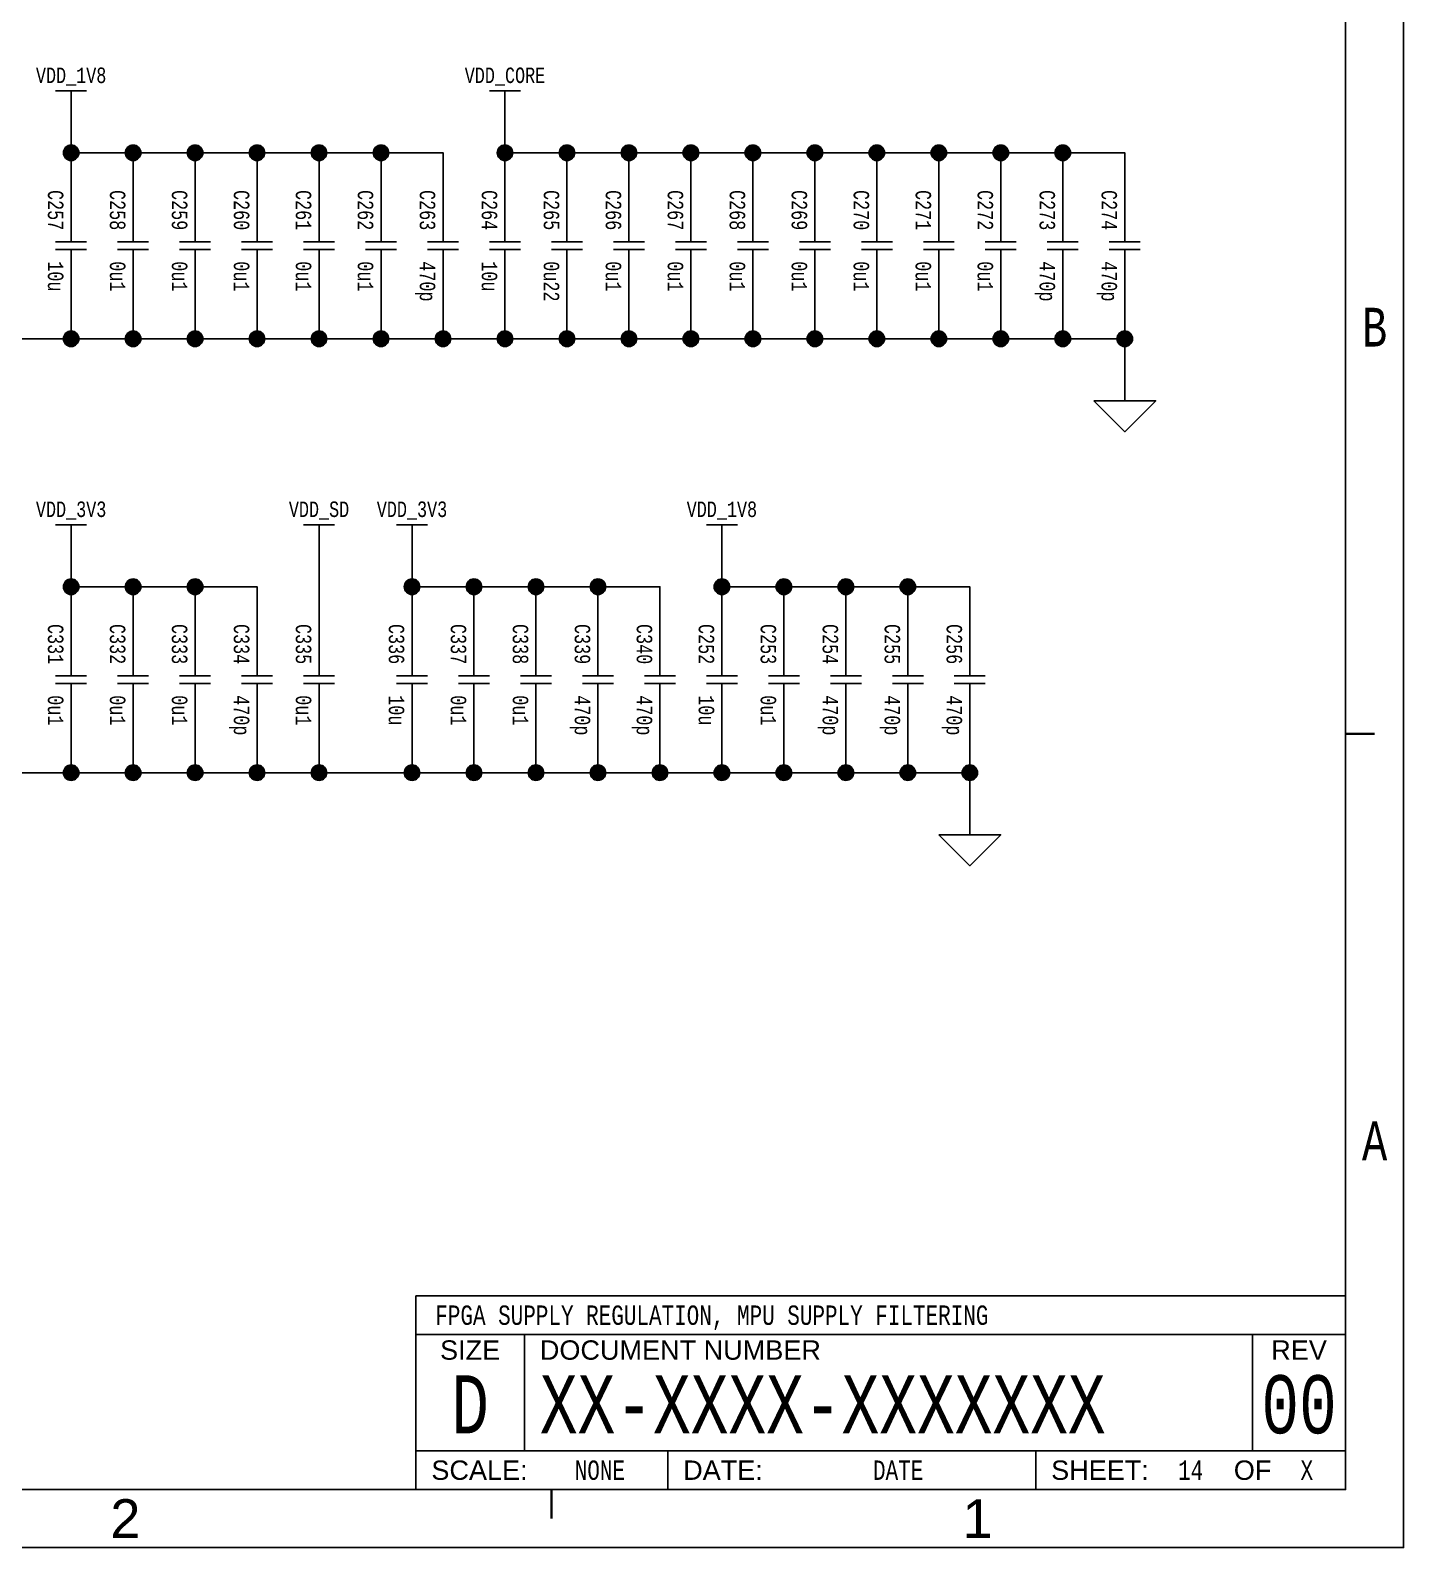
# Paper-space layout '14' of a CAD drawing. Header units: inches. Extents: x 0.2 to 16.8, y 0.2 to 10.8.
# Drawn here: x 12.318 to 16.75, y 0.25 to 5.145 of the extents above; entities that cross this region are included whole.
import ezdxf
from ezdxf.enums import TextEntityAlignment as Align

# ---------------------------------------------------------------- set-up
doc = ezdxf.new("R2010")
doc.units = ezdxf.units.IN
doc.header["$MEASUREMENT"] = 0
for name, color, linetype in [('BORDER', 13, 'Continuous'), ('COMPONENT', 14, 'Continuous'), ('SIGNAL', 84, 'Continuous'), ('TEXT', 252, 'Continuous')]:
    doc.layers.add(name, color=color, linetype=linetype)
doc.styles.add('Monotxt_75', font='monotxt.shx', dxfattribs={"width": 0.75})
doc.styles.get("Standard").update_dxf_attribs({"font": 'arial.ttf'})

# ---------------------------------------------------------------- blocks, each defined once
blk = doc.blocks.new('ANSI B Frame')
at = {"layer": 'BORDER'}
for points in [[(0.25, 0.25), (16.75, 0.25), (16.75, 10.75), (0.25, 10.75)], [(0.4375, 0.4375), (16.5625, 0.4375), (16.5625, 10.5625), (0.4375, 10.5625)], [(13.5625, 1.0625), (16.5625, 1.0625), (16.5625, 0.9375), (13.5625, 0.9375)], [(13.5625, 0.9375), (13.5625, 0.5625), (13.9125, 0.5625), (13.9125, 0.9375), (13.9125, 0.5625), (16.2625, 0.5625), (16.2625, 0.9375), (16.2625, 0.5625), (16.5625, 0.5625), (16.5625, 0.9375)], [(16.5625, 0.4375), (15.5625, 0.4375), (15.5625, 0.5625), (15.5625, 0.4375), (14.375, 0.4375), (14.375, 0.5625), (14.375, 0.4375), (13.5625, 0.4375), (13.5625, 0.5625), (16.5625, 0.5625)]]:
    blk.add_lwpolyline(points, close=True, dxfattribs=at)
at = {"layer": 'BORDER', "lineweight": 35}
for points in [[(16.65625, 2.875), (16.5625, 2.875)], [(14, 0.34375), (14, 0.4375)]]:
    blk.add_lwpolyline(points, dxfattribs=at)
at = {"layer": 'BORDER', "style": 'Monotxt_75', "width": 0.75}
for s, p in [('B', (16.65625, 4.1875)), ('A', (16.65625, 1.5625))]:
    blk.add_text(s, height=0.125, dxfattribs=at).set_placement(p, align=Align.MIDDLE_CENTER)
at = {"layer": 'BORDER'}
for s, p in [('SIZE', (13.7375, 0.8875)), ('REV', (16.4125, 0.8875)), ('OF', (16.2625, 0.5))]:
    blk.add_text(s, height=0.0625, dxfattribs=at).set_placement(p, align=Align.MIDDLE_CENTER)
for s, p in [('DOCUMENT NUMBER', (13.9625, 0.8875)), ('SCALE:', (13.6125, 0.5)), ('DATE:', (14.425, 0.5)), ('SHEET:', (15.6125, 0.5))]:
    blk.add_text(s, height=0.0625, dxfattribs=at).set_placement(p, align=Align.MIDDLE_LEFT)
at = {"layer": 'BORDER', "flags": 8}
for tag, p in [('ZN6', (1.625, 10.65787)), ('ZN5', (4.375, 10.66009)), ('ZN3', (9.875, 10.65796)), ('ZN2', (12.625, 10.65574)), ('ZN4', (7.125, 10.65625)), ('ZN1', (15.375, 10.65574)), ('ZN6', (1.625, 0.34375)), ('ZN5', (4.375, 0.34375)), ('ZN4', (7.125, 0.34375)), ('ZN3', (9.875, 0.34375)), ('ZN2', (12.625, 0.34375)), ('ZN1', (15.375, 0.34375))]:
    blk.add_attdef(tag, text='', height=0.125, dxfattribs=at).set_placement(p, align=Align.MIDDLE_CENTER)
at = {"layer": 'TEXT', "style": 'Monotxt_75', "width": 0.75, "flags": 8}
for tag, height, p in [('DESRP', 0.0625, (13.625, 1)), ('DWG_NO', 0.1875, (13.9625, 0.7125))]:
    blk.add_attdef(tag, text='', height=height, dxfattribs=at).set_placement(p, align=Align.MIDDLE_LEFT)
for tag, height, p in [('SHTSZ', 0.1875, (13.7375, 0.7125)), ('REV', 0.1875, (16.4125, 0.7125)), ('SCALE', 0.0625, (14.15625, 0.5)), ('REVDATE', 0.0625, (15.11875, 0.5)), ('CURRSHT', 0.0625, (16.0625, 0.5)), ('LASTSHT', 0.0625, (16.4375, 0.5))]:
    blk.add_attdef(tag, text='', height=height, dxfattribs=at).set_placement(p, align=Align.MIDDLE_CENTER)
blk = doc.blocks.new('SUPPLY_BUS')
for points in [[(0.05, 0.025), (0.05, -0.025)], [(0, 0), (0.05, 0)]]:
    blk.add_lwpolyline(points)
blk = doc.blocks.new('CAP')
for points in [[(0, 0.0125), (0, 0.2)], [(-0.05, 0.0125), (0.05, 0.0125)], [(-0.05, -0.0125), (0.05, -0.0125)], [(0, -0.0125), (0, -0.2)]]:
    blk.add_lwpolyline(points)
at = {"layer": 'TEXT', "style": 'Monotxt_75', "width": 0.75, "flags": 8}
blk.add_attdef('REFID', text='', height=0.05, rotation=270, dxfattribs=at).set_placement((-0.025, 0.05), align=Align.TOP_RIGHT)
blk.add_attdef('VALUE', text='', height=0.05, rotation=270, dxfattribs=at).set_placement((-0.025, -0.05), align=Align.TOP_LEFT)
blk = doc.blocks.new('CONNECT')
blk.add_hatch(color=256).paths.add_polyline_path([(0.0125, 0, 1), (-0.0125, 0, 1)])
blk.add_circle((0, 0), 0.0125)
blk = doc.blocks.new('FLOAT_GND')
blk.add_lwpolyline([(0, 0), (0, -0.05)])
blk.add_lwpolyline([(-0.05, -0.05), (0.05, -0.05), (0, -0.1)], close=True)

psp = doc.layouts.new('14')

# ---------------------------------------------------------------- linework, layer by layer
at = {"layer": 'SIGNAL'}
for points in [[(12.45, 4.85), (12.45, 4.65), (12.45, 4.75), (12.65, 4.75), (12.65, 4.65), (12.65, 4.725), (12.675, 4.75), (12.85, 4.75), (12.85, 4.65), (12.85, 4.725), (12.875, 4.75), (13.05, 4.75), (13.05, 4.65), (13.05, 4.725), (13.075, 4.75), (13.25, 4.75), (13.25, 4.65), (13.25, 4.725), (13.275, 4.75), (13.45, 4.75), (13.45, 4.65), (13.45, 4.725), (13.475, 4.75), (13.65, 4.75), (13.65, 4.65)], [(13.85, 4.85), (13.85, 4.65), (13.85, 4.75), (14.05, 4.75), (14.05, 4.65), (14.05, 4.725), (14.075, 4.75), (14.25, 4.75), (14.25, 4.65), (14.25, 4.725), (14.275, 4.75), (14.45, 4.75), (14.45, 4.65), (14.45, 4.725), (14.475, 4.75), (14.65, 4.75), (14.65, 4.65), (14.65, 4.725), (14.675, 4.75), (14.85, 4.75), (14.85, 4.65), (14.85, 4.725), (14.875, 4.75), (15.05, 4.75), (15.05, 4.65), (15.05, 4.725), (15.075, 4.75), (15.25, 4.75), (15.25, 4.65), (15.25, 4.725), (15.275, 4.75), (15.45, 4.75), (15.45, 4.65), (15.45, 4.725), (15.475, 4.75), (15.65, 4.75), (15.65, 4.65), (15.65, 4.725), (15.675, 4.75), (15.85, 4.75), (15.85, 4.65)], [(12.275, 4.15), (12.45, 4.15), (12.45, 4.25), (12.45, 4.175), (12.475, 4.15), (12.65, 4.15), (12.65, 4.25), (12.65, 4.175), (12.675, 4.15), (12.85, 4.15), (12.85, 4.25), (12.85, 4.175), (12.875, 4.15), (13.05, 4.15), (13.05, 4.25), (13.05, 4.175), (13.075, 4.15), (13.25, 4.15), (13.25, 4.25), (13.25, 4.175), (13.275, 4.15), (13.45, 4.15), (13.45, 4.25), (13.45, 4.175), (13.475, 4.15), (13.65, 4.15), (13.65, 4.25), (13.65, 4.175), (13.675, 4.15), (13.85, 4.15), (13.85, 4.25), (13.85, 4.175), (13.875, 4.15), (14.05, 4.15), (14.05, 4.25), (14.05, 4.175), (14.075, 4.15), (14.25, 4.15), (14.25, 4.25), (14.25, 4.175), (14.275, 4.15), (14.45, 4.15), (14.45, 4.25), (14.45, 4.175), (14.475, 4.15), (14.65, 4.15), (14.65, 4.25), (14.65, 4.175), (14.675, 4.15), (14.85, 4.15), (14.85, 4.25), (14.85, 4.175), (14.875, 4.15), (15.05, 4.15), (15.05, 4.25), (15.05, 4.175), (15.075, 4.15), (15.25, 4.15), (15.25, 4.25), (15.25, 4.175), (15.275, 4.15), (15.45, 4.15), (15.45, 4.25), (15.45, 4.175), (15.475, 4.15), (15.65, 4.15), (15.65, 4.25), (15.65, 4.175), (15.675, 4.15), (15.85, 4.15), (15.85, 4.25), (15.85, 4.05)], [(12.45, 3.45), (12.45, 3.25), (12.45, 3.35), (12.65, 3.35), (12.65, 3.25), (12.65, 3.325), (12.675, 3.35), (12.85, 3.35), (12.85, 3.25), (12.85, 3.325), (12.875, 3.35), (13.05, 3.35), (13.05, 3.25)], [(13.25, 3.25), (13.25, 3.45)], [(13.55, 3.45), (13.55, 3.25), (13.55, 3.35), (13.75, 3.35), (13.75, 3.25), (13.75, 3.325), (13.775, 3.35), (13.95, 3.35), (13.95, 3.25), (13.95, 3.325), (13.975, 3.35), (14.15, 3.35), (14.15, 3.25), (14.15, 3.325), (14.175, 3.35), (14.35, 3.35), (14.35, 3.25)], [(14.55, 3.45), (14.55, 3.25), (14.55, 3.35), (14.75, 3.35), (14.75, 3.25), (14.75, 3.325), (14.775, 3.35), (14.95, 3.35), (14.95, 3.25), (14.95, 3.325), (14.975, 3.35), (15.15, 3.35), (15.15, 3.25), (15.15, 3.325), (15.175, 3.35), (15.35, 3.35), (15.35, 3.25)], [(11.975, 2.75), (12.15, 2.75), (12.15, 2.85), (12.15, 2.775), (12.175, 2.75), (12.45, 2.75), (12.45, 2.85), (12.45, 2.775), (12.475, 2.75), (12.65, 2.75), (12.65, 2.85), (12.65, 2.775), (12.675, 2.75), (12.85, 2.75), (12.85, 2.85), (12.85, 2.775), (12.875, 2.75), (13.05, 2.75), (13.05, 2.85), (13.05, 2.775), (13.075, 2.75)], [(13.075, 2.75), (13.25, 2.75), (13.25, 2.85), (13.25, 2.775), (13.275, 2.75), (13.55, 2.75), (13.55, 2.85), (13.55, 2.775), (13.575, 2.75), (13.75, 2.75), (13.75, 2.85), (13.75, 2.775), (13.775, 2.75), (13.95, 2.75), (13.95, 2.85), (13.95, 2.775), (13.975, 2.75), (14.15, 2.75), (14.15, 2.85), (14.15, 2.775), (14.175, 2.75), (14.35, 2.75), (14.35, 2.85), (14.35, 2.775)], [(14.35, 2.775), (14.375, 2.75), (14.55, 2.75), (14.55, 2.85), (14.55, 2.775), (14.575, 2.75), (14.75, 2.75), (14.75, 2.85), (14.75, 2.775), (14.775, 2.75), (14.95, 2.75), (14.95, 2.85), (14.95, 2.775), (14.975, 2.75), (15.15, 2.75), (15.15, 2.85), (15.15, 2.775), (15.175, 2.75), (15.35, 2.75), (15.35, 2.85), (15.35, 2.65)]]:
    psp.add_lwpolyline(points, dxfattribs=at)

# ---------------------------------------------------------------- block references
ref = psp.add_blockref('ANSI B Frame', (0, 0))
ref.add_attrib('SHTSZ', 'D', dxfattribs={"layer": 'TEXT', "height": 0.1875, "style": 'Monotxt_75', "width": 0.75}).set_placement((13.7375, 0.7125), align=Align.MIDDLE_CENTER)
ref.add_attrib('DWG_NO', 'XX-XXXX-XXXXXXX', dxfattribs={"layer": 'TEXT', "height": 0.1875, "style": 'Monotxt_75', "width": 0.75}).set_placement((13.9625, 0.7125), align=Align.MIDDLE_LEFT)
ref.add_attrib('REV', '00', dxfattribs={"layer": 'TEXT', "height": 0.1875, "style": 'Monotxt_75', "width": 0.75}).set_placement((16.4125, 0.7125), align=Align.MIDDLE_CENTER)
ref.add_attrib('SCALE', 'NONE', dxfattribs={"layer": 'TEXT', "height": 0.0625, "style": 'Monotxt_75', "width": 0.75}).set_placement((14.1562, 0.5), align=Align.MIDDLE_CENTER)
ref.add_attrib('REVDATE', 'DATE', dxfattribs={"layer": 'TEXT', "height": 0.0625, "style": 'Monotxt_75', "width": 0.75}).set_placement((15.1188, 0.5), align=Align.MIDDLE_CENTER)
ref.add_attrib('CURRSHT', '14', dxfattribs={"layer": 'TEXT', "height": 0.0625, "style": 'Monotxt_75', "width": 0.75}).set_placement((16.0625, 0.5), align=Align.MIDDLE_CENTER)
ref.add_attrib('LASTSHT', 'X', dxfattribs={"layer": 'TEXT', "height": 0.0625, "style": 'Monotxt_75', "width": 0.75}).set_placement((16.4375, 0.5), align=Align.MIDDLE_CENTER)
ref.add_attrib('DESRP', 'FPGA SUPPLY REGULATION, MPU SUPPLY FILTERING', dxfattribs={"layer": 'TEXT', "height": 0.0625, "style": 'Monotxt_75', "width": 0.75}).set_placement((13.625, 1), align=Align.MIDDLE_LEFT)
ref.add_attrib('ZN1', '1', dxfattribs={"layer": 'BORDER', "height": 0.125}).set_placement((15.375, 0.3438), align=Align.MIDDLE_CENTER)
ref.add_attrib('ZN2', '2', dxfattribs={"layer": 'BORDER', "height": 0.125}).set_placement((12.625, 0.3438), align=Align.MIDDLE_CENTER)
at = {"layer": 'COMPONENT', "xscale": 2, "yscale": 2, "zscale": 2, "rotation": 90}
for p in [(12.45, 4.85), (13.85, 4.85), (12.45, 3.45), (13.25, 3.45), (13.55, 3.45), (14.55, 3.45)]:
    psp.add_blockref('SUPPLY_BUS', p, dxfattribs=at)
at = {"layer": 'COMPONENT'}
ref = psp.add_blockref('CAP', (12.45, 4.45), dxfattribs=at)
ref.add_attrib('REFID', 'C257', dxfattribs={"layer": 'TEXT', "height": 0.05, "rotation": 270, "style": 'Monotxt_75', "width": 0.75}).set_placement((12.425, 4.5), align=Align.TOP_RIGHT)
ref.add_attrib('VALUE', '10u', dxfattribs={"layer": 'TEXT', "height": 0.05, "rotation": 270, "style": 'Monotxt_75', "width": 0.75}).set_placement((12.425, 4.4), align=Align.TOP_LEFT)
ref = psp.add_blockref('CAP', (12.65, 4.45), dxfattribs=at)
ref.add_attrib('REFID', 'C258', dxfattribs={"layer": 'TEXT', "height": 0.05, "rotation": 270, "style": 'Monotxt_75', "width": 0.75}).set_placement((12.625, 4.5), align=Align.TOP_RIGHT)
ref.add_attrib('VALUE', '0u1', dxfattribs={"layer": 'TEXT', "height": 0.05, "rotation": 270, "style": 'Monotxt_75', "width": 0.75}).set_placement((12.625, 4.4), align=Align.TOP_LEFT)
ref = psp.add_blockref('CAP', (12.85, 4.45), dxfattribs=at)
ref.add_attrib('REFID', 'C259', dxfattribs={"layer": 'TEXT', "height": 0.05, "rotation": 270, "style": 'Monotxt_75', "width": 0.75}).set_placement((12.825, 4.5), align=Align.TOP_RIGHT)
ref.add_attrib('VALUE', '0u1', dxfattribs={"layer": 'TEXT', "height": 0.05, "rotation": 270, "style": 'Monotxt_75', "width": 0.75}).set_placement((12.825, 4.4), align=Align.TOP_LEFT)
ref = psp.add_blockref('CAP', (13.05, 4.45), dxfattribs=at)
ref.add_attrib('REFID', 'C260', dxfattribs={"layer": 'TEXT', "height": 0.05, "rotation": 270, "style": 'Monotxt_75', "width": 0.75}).set_placement((13.025, 4.5), align=Align.TOP_RIGHT)
ref.add_attrib('VALUE', '0u1', dxfattribs={"layer": 'TEXT', "height": 0.05, "rotation": 270, "style": 'Monotxt_75', "width": 0.75}).set_placement((13.025, 4.4), align=Align.TOP_LEFT)
ref = psp.add_blockref('CAP', (13.25, 4.45), dxfattribs=at)
ref.add_attrib('REFID', 'C261', dxfattribs={"layer": 'TEXT', "height": 0.05, "rotation": 270, "style": 'Monotxt_75', "width": 0.75}).set_placement((13.225, 4.5), align=Align.TOP_RIGHT)
ref.add_attrib('VALUE', '0u1', dxfattribs={"layer": 'TEXT', "height": 0.05, "rotation": 270, "style": 'Monotxt_75', "width": 0.75}).set_placement((13.225, 4.4), align=Align.TOP_LEFT)
ref = psp.add_blockref('CAP', (13.45, 4.45), dxfattribs=at)
ref.add_attrib('REFID', 'C262', dxfattribs={"layer": 'TEXT', "height": 0.05, "rotation": 270, "style": 'Monotxt_75', "width": 0.75}).set_placement((13.425, 4.5), align=Align.TOP_RIGHT)
ref.add_attrib('VALUE', '0u1', dxfattribs={"layer": 'TEXT', "height": 0.05, "rotation": 270, "style": 'Monotxt_75', "width": 0.75}).set_placement((13.425, 4.4), align=Align.TOP_LEFT)
ref = psp.add_blockref('CAP', (13.65, 4.45), dxfattribs=at)
ref.add_attrib('REFID', 'C263', dxfattribs={"layer": 'TEXT', "height": 0.05, "rotation": 270, "style": 'Monotxt_75', "width": 0.75}).set_placement((13.625, 4.5), align=Align.TOP_RIGHT)
ref.add_attrib('VALUE', '470p', dxfattribs={"layer": 'TEXT', "height": 0.05, "rotation": 270, "style": 'Monotxt_75', "width": 0.75}).set_placement((13.625, 4.4), align=Align.TOP_LEFT)
ref = psp.add_blockref('CAP', (13.85, 4.45), dxfattribs=at)
ref.add_attrib('REFID', 'C264', dxfattribs={"layer": 'TEXT', "height": 0.05, "rotation": 270, "style": 'Monotxt_75', "width": 0.75}).set_placement((13.825, 4.5), align=Align.TOP_RIGHT)
ref.add_attrib('VALUE', '10u', dxfattribs={"layer": 'TEXT', "height": 0.05, "rotation": 270, "style": 'Monotxt_75', "width": 0.75}).set_placement((13.825, 4.4), align=Align.TOP_LEFT)
ref = psp.add_blockref('CAP', (14.05, 4.45), dxfattribs=at)
ref.add_attrib('REFID', 'C265', dxfattribs={"layer": 'TEXT', "height": 0.05, "rotation": 270, "style": 'Monotxt_75', "width": 0.75}).set_placement((14.025, 4.5), align=Align.TOP_RIGHT)
ref.add_attrib('VALUE', '0u22', dxfattribs={"layer": 'TEXT', "height": 0.05, "rotation": 270, "style": 'Monotxt_75', "width": 0.75}).set_placement((14.025, 4.4), align=Align.TOP_LEFT)
ref = psp.add_blockref('CAP', (14.25, 4.45), dxfattribs=at)
ref.add_attrib('REFID', 'C266', dxfattribs={"layer": 'TEXT', "height": 0.05, "rotation": 270, "style": 'Monotxt_75', "width": 0.75}).set_placement((14.225, 4.5), align=Align.TOP_RIGHT)
ref.add_attrib('VALUE', '0u1', dxfattribs={"layer": 'TEXT', "height": 0.05, "rotation": 270, "style": 'Monotxt_75', "width": 0.75}).set_placement((14.225, 4.4), align=Align.TOP_LEFT)
ref = psp.add_blockref('CAP', (14.45, 4.45), dxfattribs=at)
ref.add_attrib('REFID', 'C267', dxfattribs={"layer": 'TEXT', "height": 0.05, "rotation": 270, "style": 'Monotxt_75', "width": 0.75}).set_placement((14.425, 4.5), align=Align.TOP_RIGHT)
ref.add_attrib('VALUE', '0u1', dxfattribs={"layer": 'TEXT', "height": 0.05, "rotation": 270, "style": 'Monotxt_75', "width": 0.75}).set_placement((14.425, 4.4), align=Align.TOP_LEFT)
ref = psp.add_blockref('CAP', (14.65, 4.45), dxfattribs=at)
ref.add_attrib('REFID', 'C268', dxfattribs={"layer": 'TEXT', "height": 0.05, "rotation": 270, "style": 'Monotxt_75', "width": 0.75}).set_placement((14.625, 4.5), align=Align.TOP_RIGHT)
ref.add_attrib('VALUE', '0u1', dxfattribs={"layer": 'TEXT', "height": 0.05, "rotation": 270, "style": 'Monotxt_75', "width": 0.75}).set_placement((14.625, 4.4), align=Align.TOP_LEFT)
ref = psp.add_blockref('CAP', (14.85, 4.45), dxfattribs=at)
ref.add_attrib('REFID', 'C269', dxfattribs={"layer": 'TEXT', "height": 0.05, "rotation": 270, "style": 'Monotxt_75', "width": 0.75}).set_placement((14.825, 4.5), align=Align.TOP_RIGHT)
ref.add_attrib('VALUE', '0u1', dxfattribs={"layer": 'TEXT', "height": 0.05, "rotation": 270, "style": 'Monotxt_75', "width": 0.75}).set_placement((14.825, 4.4), align=Align.TOP_LEFT)
ref = psp.add_blockref('CAP', (15.05, 4.45), dxfattribs=at)
ref.add_attrib('REFID', 'C270', dxfattribs={"layer": 'TEXT', "height": 0.05, "rotation": 270, "style": 'Monotxt_75', "width": 0.75}).set_placement((15.025, 4.5), align=Align.TOP_RIGHT)
ref.add_attrib('VALUE', '0u1', dxfattribs={"layer": 'TEXT', "height": 0.05, "rotation": 270, "style": 'Monotxt_75', "width": 0.75}).set_placement((15.025, 4.4), align=Align.TOP_LEFT)
ref = psp.add_blockref('CAP', (15.25, 4.45), dxfattribs=at)
ref.add_attrib('REFID', 'C271', dxfattribs={"layer": 'TEXT', "height": 0.05, "rotation": 270, "style": 'Monotxt_75', "width": 0.75}).set_placement((15.225, 4.5), align=Align.TOP_RIGHT)
ref.add_attrib('VALUE', '0u1', dxfattribs={"layer": 'TEXT', "height": 0.05, "rotation": 270, "style": 'Monotxt_75', "width": 0.75}).set_placement((15.225, 4.4), align=Align.TOP_LEFT)
ref = psp.add_blockref('CAP', (15.45, 4.45), dxfattribs=at)
ref.add_attrib('REFID', 'C272', dxfattribs={"layer": 'TEXT', "height": 0.05, "rotation": 270, "style": 'Monotxt_75', "width": 0.75}).set_placement((15.425, 4.5), align=Align.TOP_RIGHT)
ref.add_attrib('VALUE', '0u1', dxfattribs={"layer": 'TEXT', "height": 0.05, "rotation": 270, "style": 'Monotxt_75', "width": 0.75}).set_placement((15.425, 4.4), align=Align.TOP_LEFT)
ref = psp.add_blockref('CAP', (15.65, 4.45), dxfattribs=at)
ref.add_attrib('REFID', 'C273', dxfattribs={"layer": 'TEXT', "height": 0.05, "rotation": 270, "style": 'Monotxt_75', "width": 0.75}).set_placement((15.625, 4.5), align=Align.TOP_RIGHT)
ref.add_attrib('VALUE', '470p', dxfattribs={"layer": 'TEXT', "height": 0.05, "rotation": 270, "style": 'Monotxt_75', "width": 0.75}).set_placement((15.625, 4.4), align=Align.TOP_LEFT)
ref = psp.add_blockref('CAP', (15.85, 4.45), dxfattribs=at)
ref.add_attrib('REFID', 'C274', dxfattribs={"layer": 'TEXT', "height": 0.05, "rotation": 270, "style": 'Monotxt_75', "width": 0.75}).set_placement((15.825, 4.5), align=Align.TOP_RIGHT)
ref.add_attrib('VALUE', '470p', dxfattribs={"layer": 'TEXT', "height": 0.05, "rotation": 270, "style": 'Monotxt_75', "width": 0.75}).set_placement((15.825, 4.4), align=Align.TOP_LEFT)
at = {"layer": 'COMPONENT', "xscale": 2, "yscale": 2, "zscale": 2}
for p in [(15.85, 4.05), (15.35, 2.65)]:
    psp.add_blockref('FLOAT_GND', p, dxfattribs=at)
at = {"layer": 'COMPONENT'}
ref = psp.add_blockref('CAP', (12.45, 3.05), dxfattribs=at)
ref.add_attrib('REFID', 'C331', dxfattribs={"layer": 'TEXT', "height": 0.05, "rotation": 270, "style": 'Monotxt_75', "width": 0.75}).set_placement((12.425, 3.1), align=Align.TOP_RIGHT)
ref.add_attrib('VALUE', '0u1', dxfattribs={"layer": 'TEXT', "height": 0.05, "rotation": 270, "style": 'Monotxt_75', "width": 0.75}).set_placement((12.425, 3), align=Align.TOP_LEFT)
ref = psp.add_blockref('CAP', (12.65, 3.05), dxfattribs=at)
ref.add_attrib('REFID', 'C332', dxfattribs={"layer": 'TEXT', "height": 0.05, "rotation": 270, "style": 'Monotxt_75', "width": 0.75}).set_placement((12.625, 3.1), align=Align.TOP_RIGHT)
ref.add_attrib('VALUE', '0u1', dxfattribs={"layer": 'TEXT', "height": 0.05, "rotation": 270, "style": 'Monotxt_75', "width": 0.75}).set_placement((12.625, 3), align=Align.TOP_LEFT)
ref = psp.add_blockref('CAP', (12.85, 3.05), dxfattribs=at)
ref.add_attrib('REFID', 'C333', dxfattribs={"layer": 'TEXT', "height": 0.05, "rotation": 270, "style": 'Monotxt_75', "width": 0.75}).set_placement((12.825, 3.1), align=Align.TOP_RIGHT)
ref.add_attrib('VALUE', '0u1', dxfattribs={"layer": 'TEXT', "height": 0.05, "rotation": 270, "style": 'Monotxt_75', "width": 0.75}).set_placement((12.825, 3), align=Align.TOP_LEFT)
ref = psp.add_blockref('CAP', (13.05, 3.05), dxfattribs=at)
ref.add_attrib('REFID', 'C334', dxfattribs={"layer": 'TEXT', "height": 0.05, "rotation": 270, "style": 'Monotxt_75', "width": 0.75}).set_placement((13.025, 3.1), align=Align.TOP_RIGHT)
ref.add_attrib('VALUE', '470p', dxfattribs={"layer": 'TEXT', "height": 0.05, "rotation": 270, "style": 'Monotxt_75', "width": 0.75}).set_placement((13.025, 3), align=Align.TOP_LEFT)
ref = psp.add_blockref('CAP', (13.25, 3.05), dxfattribs=at)
ref.add_attrib('REFID', 'C335', dxfattribs={"layer": 'TEXT', "height": 0.05, "rotation": 270, "style": 'Monotxt_75', "width": 0.75}).set_placement((13.225, 3.1), align=Align.TOP_RIGHT)
ref.add_attrib('VALUE', '0u1', dxfattribs={"layer": 'TEXT', "height": 0.05, "rotation": 270, "style": 'Monotxt_75', "width": 0.75}).set_placement((13.225, 3), align=Align.TOP_LEFT)
ref = psp.add_blockref('CAP', (13.55, 3.05), dxfattribs=at)
ref.add_attrib('REFID', 'C336', dxfattribs={"layer": 'TEXT', "height": 0.05, "rotation": 270, "style": 'Monotxt_75', "width": 0.75}).set_placement((13.525, 3.1), align=Align.TOP_RIGHT)
ref.add_attrib('VALUE', '10u', dxfattribs={"layer": 'TEXT', "height": 0.05, "rotation": 270, "style": 'Monotxt_75', "width": 0.75}).set_placement((13.525, 3), align=Align.TOP_LEFT)
ref = psp.add_blockref('CAP', (13.75, 3.05), dxfattribs=at)
ref.add_attrib('REFID', 'C337', dxfattribs={"layer": 'TEXT', "height": 0.05, "rotation": 270, "style": 'Monotxt_75', "width": 0.75}).set_placement((13.725, 3.1), align=Align.TOP_RIGHT)
ref.add_attrib('VALUE', '0u1', dxfattribs={"layer": 'TEXT', "height": 0.05, "rotation": 270, "style": 'Monotxt_75', "width": 0.75}).set_placement((13.725, 3), align=Align.TOP_LEFT)
ref = psp.add_blockref('CAP', (13.95, 3.05), dxfattribs=at)
ref.add_attrib('REFID', 'C338', dxfattribs={"layer": 'TEXT', "height": 0.05, "rotation": 270, "style": 'Monotxt_75', "width": 0.75}).set_placement((13.925, 3.1), align=Align.TOP_RIGHT)
ref.add_attrib('VALUE', '0u1', dxfattribs={"layer": 'TEXT', "height": 0.05, "rotation": 270, "style": 'Monotxt_75', "width": 0.75}).set_placement((13.925, 3), align=Align.TOP_LEFT)
ref = psp.add_blockref('CAP', (14.15, 3.05), dxfattribs=at)
ref.add_attrib('REFID', 'C339', dxfattribs={"layer": 'TEXT', "height": 0.05, "rotation": 270, "style": 'Monotxt_75', "width": 0.75}).set_placement((14.125, 3.1), align=Align.TOP_RIGHT)
ref.add_attrib('VALUE', '470p', dxfattribs={"layer": 'TEXT', "height": 0.05, "rotation": 270, "style": 'Monotxt_75', "width": 0.75}).set_placement((14.125, 3), align=Align.TOP_LEFT)
ref = psp.add_blockref('CAP', (14.35, 3.05), dxfattribs=at)
ref.add_attrib('REFID', 'C340', dxfattribs={"layer": 'TEXT', "height": 0.05, "rotation": 270, "style": 'Monotxt_75', "width": 0.75}).set_placement((14.325, 3.1), align=Align.TOP_RIGHT)
ref.add_attrib('VALUE', '470p', dxfattribs={"layer": 'TEXT', "height": 0.05, "rotation": 270, "style": 'Monotxt_75', "width": 0.75}).set_placement((14.325, 3), align=Align.TOP_LEFT)
ref = psp.add_blockref('CAP', (14.55, 3.05), dxfattribs=at)
ref.add_attrib('REFID', 'C252', dxfattribs={"layer": 'TEXT', "height": 0.05, "rotation": 270, "style": 'Monotxt_75', "width": 0.75}).set_placement((14.525, 3.1), align=Align.TOP_RIGHT)
ref.add_attrib('VALUE', '10u', dxfattribs={"layer": 'TEXT', "height": 0.05, "rotation": 270, "style": 'Monotxt_75', "width": 0.75}).set_placement((14.525, 3), align=Align.TOP_LEFT)
ref = psp.add_blockref('CAP', (14.75, 3.05), dxfattribs=at)
ref.add_attrib('REFID', 'C253', dxfattribs={"layer": 'TEXT', "height": 0.05, "rotation": 270, "style": 'Monotxt_75', "width": 0.75}).set_placement((14.725, 3.1), align=Align.TOP_RIGHT)
ref.add_attrib('VALUE', '0u1', dxfattribs={"layer": 'TEXT', "height": 0.05, "rotation": 270, "style": 'Monotxt_75', "width": 0.75}).set_placement((14.725, 3), align=Align.TOP_LEFT)
ref = psp.add_blockref('CAP', (14.95, 3.05), dxfattribs=at)
ref.add_attrib('REFID', 'C254', dxfattribs={"layer": 'TEXT', "height": 0.05, "rotation": 270, "style": 'Monotxt_75', "width": 0.75}).set_placement((14.925, 3.1), align=Align.TOP_RIGHT)
ref.add_attrib('VALUE', '470p', dxfattribs={"layer": 'TEXT', "height": 0.05, "rotation": 270, "style": 'Monotxt_75', "width": 0.75}).set_placement((14.925, 3), align=Align.TOP_LEFT)
ref = psp.add_blockref('CAP', (15.15, 3.05), dxfattribs=at)
ref.add_attrib('REFID', 'C255', dxfattribs={"layer": 'TEXT', "height": 0.05, "rotation": 270, "style": 'Monotxt_75', "width": 0.75}).set_placement((15.125, 3.1), align=Align.TOP_RIGHT)
ref.add_attrib('VALUE', '470p', dxfattribs={"layer": 'TEXT', "height": 0.05, "rotation": 270, "style": 'Monotxt_75', "width": 0.75}).set_placement((15.125, 3), align=Align.TOP_LEFT)
ref = psp.add_blockref('CAP', (15.35, 3.05), dxfattribs=at)
ref.add_attrib('REFID', 'C256', dxfattribs={"layer": 'TEXT', "height": 0.05, "rotation": 270, "style": 'Monotxt_75', "width": 0.75}).set_placement((15.325, 3.1), align=Align.TOP_RIGHT)
ref.add_attrib('VALUE', '470p', dxfattribs={"layer": 'TEXT', "height": 0.05, "rotation": 270, "style": 'Monotxt_75', "width": 0.75}).set_placement((15.325, 3), align=Align.TOP_LEFT)
at = {"layer": 'SIGNAL', "xscale": 2, "yscale": 2, "zscale": 2}
for p in [(12.45, 4.75), (12.65, 4.75), (12.85, 4.75), (13.05, 4.75), (13.25, 4.75), (13.45, 4.75), (13.85, 4.75), (14.05, 4.75), (14.25, 4.75), (14.45, 4.75), (14.65, 4.75), (14.85, 4.75), (15.05, 4.75), (15.25, 4.75), (15.45, 4.75), (15.65, 4.75), (12.45, 4.15), (12.65, 4.15), (12.85, 4.15), (13.05, 4.15), (13.25, 4.15), (13.45, 4.15), (13.65, 4.15), (13.85, 4.15), (14.05, 4.15), (14.25, 4.15), (14.45, 4.15), (14.65, 4.15), (14.85, 4.15), (15.05, 4.15), (15.25, 4.15), (15.45, 4.15), (15.65, 4.15), (15.85, 4.15), (12.45, 3.35), (12.65, 3.35), (12.85, 3.35), (13.55, 3.35), (13.75, 3.35), (13.95, 3.35), (14.15, 3.35), (14.55, 3.35), (14.75, 3.35), (14.95, 3.35), (15.15, 3.35), (12.45, 2.75), (12.65, 2.75), (12.85, 2.75), (13.05, 2.75), (13.25, 2.75), (13.55, 2.75), (13.75, 2.75), (13.95, 2.75), (14.15, 2.75), (14.35, 2.75), (14.55, 2.75), (14.75, 2.75), (14.95, 2.75), (15.15, 2.75), (15.35, 2.75)]:
    psp.add_blockref('CONNECT', p, dxfattribs=at)

# ---------------------------------------------------------------- texts
at = {"layer": 'TEXT', "style": 'Monotxt_75', "width": 0.75}
for s, p in [('VDD_1V8', (12.45, 4.975)), ('VDD_CORE', (13.85, 4.975)), ('VDD_3V3', (12.45, 3.575)), ('VDD_SD', (13.25, 3.575)), ('VDD_3V3', (13.55, 3.575)), ('VDD_1V8', (14.55, 3.575))]:
    psp.add_text(s, height=0.05, dxfattribs=at).set_placement(p, align=Align.CENTER)

doc.saveas('drawing.dxf')
